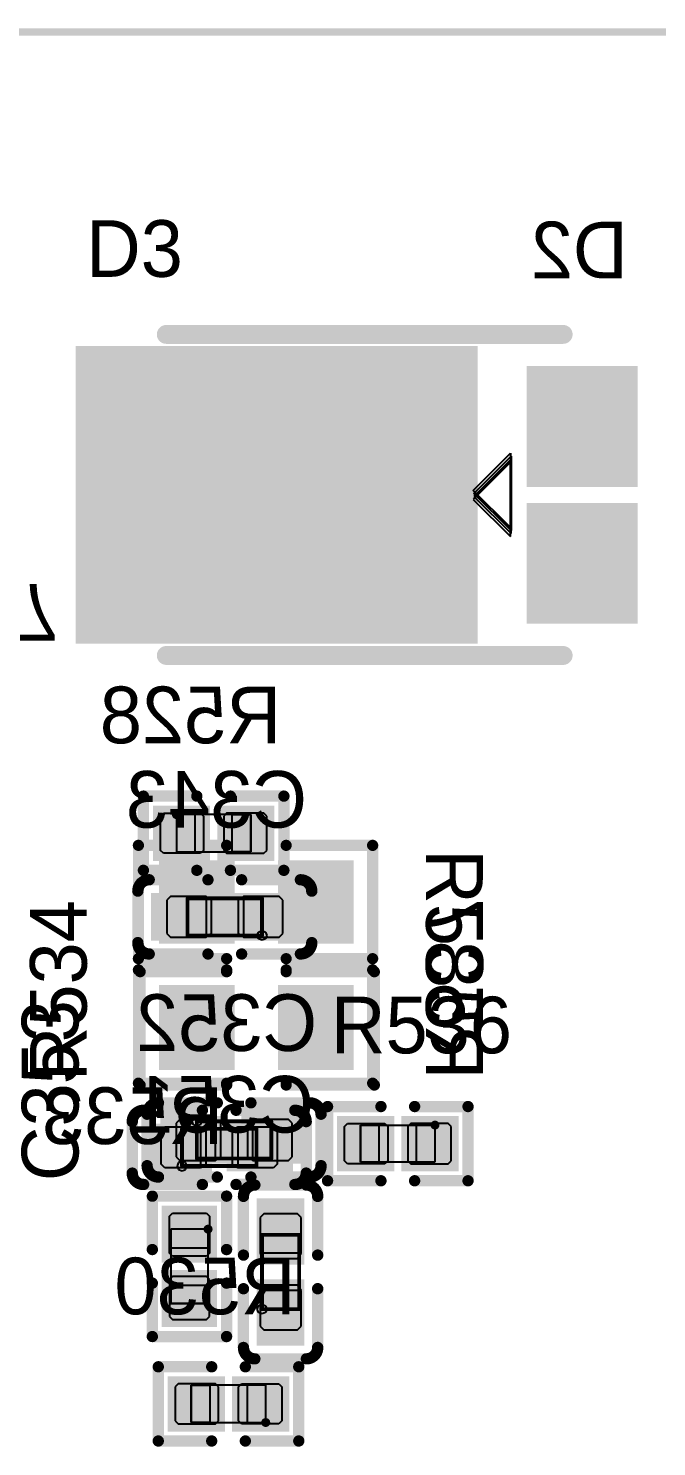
# Model space of a CAD drawing. Header units: millimetres. Extents: x 892 to 1144, y 1011 to 1123.
# Drawn here: x 1103.11 to 1111.55, y 1103.25 to 1122.32 of the extents above; entities that cross this region are included whole.
import ezdxf

# ---------------------------------------------------------------- set-up
doc = ezdxf.new("R2010")
doc.units = ezdxf.units.MM
for name, color, linetype in [('BottomLayer', 5, 'Continuous'), ('BottomOverlay', 54, 'Continuous'), ('BottomPaste', 16, 'Continuous'), ('BottomSolder', 6, 'Continuous'), ('KeepOutLayer', 6, 'Continuous'), ('Mechanical15', 56, 'Continuous'), ('Mechanical4', 56, 'Continuous'), ('Mechanical5', 56, 'Continuous'), ('Mechanical6', 56, 'Continuous'), ('TopLayer', 1, 'Continuous'), ('TopOverlay', 2, 'Continuous'), ('TopPaste', 8, 'Continuous'), ('TopSolder', 216, 'Continuous')]:
    doc.layers.add(name, color=color, linetype=linetype)

msp = doc.modelspace()

# ---------------------------------------------------------------- linework, layer by layer
at = {"layer": 'BottomLayer'}
for points in [[(1103.846, 1114.15), (1109.046, 1114.15), (1103.846, 1117.95), (1109.046, 1117.95)], [(1109.908, 1116.259), (1111.199, 1116.259), (1109.908, 1117.681), (1111.199, 1117.681)], [(1109.908, 1114.419), (1111.199, 1114.419), (1109.908, 1115.841), (1111.199, 1115.841)], [(1104.884, 1111.23), (1105.45, 1111.23), (1104.884, 1111.77), (1105.45, 1111.77)], [(1105.75, 1111.23), (1106.316, 1111.23), (1105.75, 1111.77), (1106.316, 1111.77)], [(1105.6, 1110.645), (1104.81, 1110.645), (1105.6, 1110.105), (1104.81, 1110.105)], [(1106.69, 1110.645), (1105.9, 1110.645), (1106.69, 1110.105), (1105.9, 1110.105)], [(1104.969, 1109.357), (1104.969, 1108.443), (1105.781, 1109.357), (1105.781, 1108.443)], [(1106.569, 1109.357), (1106.569, 1108.443), (1107.381, 1109.357), (1107.381, 1108.443)], [(1104.935, 1107.105), (1105.725, 1107.105), (1104.935, 1107.645), (1105.725, 1107.645)], [(1106.025, 1107.105), (1106.815, 1107.105), (1106.025, 1107.645), (1106.815, 1107.645)], [(1106.77, 1105.75), (1106.77, 1106.54), (1106.23, 1105.75), (1106.23, 1106.54)], [(1105.005, 1106.391), (1105.005, 1105.825), (1105.545, 1106.391), (1105.545, 1105.825)], [(1105.005, 1105.525), (1105.005, 1104.959), (1105.545, 1105.525), (1105.545, 1104.959)], [(1106.77, 1104.66), (1106.77, 1105.45), (1106.23, 1104.66), (1106.23, 1105.45)], [(1105.65, 1104.095), (1105.084, 1104.095), (1105.65, 1103.555), (1105.084, 1103.555)], [(1106.516, 1104.095), (1105.95, 1104.095), (1106.516, 1103.555), (1105.95, 1103.555)]]:
    msp.add_solid(points, dxfattribs=at)
at = {"layer": 'BottomOverlay'}
for p, q in [((1109.599, 1116.53), (1109.099, 1116.03)), ((1109.599, 1115.53), (1109.599, 1116.53)), ((1109.099, 1116.03), (1109.599, 1115.53))]:
    msp.add_line(p, q, dxfattribs=at)
for points, const_width in [([(1104.963, 1118.209), (1110.297, 1118.209)], 0.254), ([(1104.963, 1113.891), (1110.297, 1113.891)], 0.254), ([(1104.656, 1111.999), (1105.374, 1111.999)], 0.152), ([(1104.656, 1111.001), (1104.656, 1111.999)], 0.152), ([(1105.826, 1111.999), (1106.544, 1111.999)], 0.152), ([(1106.544, 1111.001), (1106.544, 1111.999)], 0.152), ([(1104.656, 1111.001), (1105.374, 1111.001)], 0.152), ([(1104.734, 1110.874), (1105.524, 1110.874)], 0.152), ([(1105.826, 1111.001), (1106.544, 1111.001)], 0.152), ([(1105.976, 1110.874), (1106.766, 1110.874)], 0.152), ([(1104.581, 1110.029), (1104.581, 1110.721)], 0.152), ([(1106.919, 1110.029), (1106.919, 1110.721)], 0.152), ([(1104.734, 1109.876), (1105.524, 1109.876)], 0.152), ([(1105.976, 1109.876), (1106.766, 1109.876)], 0.152), ([(1104.589, 1108.138), (1104.589, 1109.662)], 0.15), ([(1104.589, 1109.662), (1105.775, 1109.662)], 0.15), ([(1106.575, 1109.662), (1107.737, 1109.662)], 0.15), ([(1107.737, 1108.138), (1107.737, 1109.662)], 0.15), ([(1104.589, 1108.138), (1105.775, 1108.138)], 0.15), ([(1106.575, 1108.138), (1107.737, 1108.138)], 0.15), ([(1104.859, 1107.874), (1105.649, 1107.874)], 0.152), ([(1106.101, 1107.874), (1106.891, 1107.874)], 0.152), ([(1104.706, 1107.029), (1104.706, 1107.721)], 0.152), ([(1107.044, 1107.029), (1107.044, 1107.721)], 0.152), ([(1104.859, 1106.876), (1105.649, 1106.876)], 0.152), ([(1106.101, 1106.876), (1106.891, 1106.876)], 0.152), ([(1106.154, 1106.769), (1106.846, 1106.769)], 0.152), ([(1104.776, 1106.619), (1105.774, 1106.619)], 0.152), ([(1104.776, 1105.901), (1104.776, 1106.619)], 0.152), ([(1105.774, 1105.901), (1105.774, 1106.619)], 0.152), ([(1106.001, 1105.826), (1106.001, 1106.616)], 0.152), ([(1106.999, 1105.826), (1106.999, 1106.616)], 0.152), ([(1104.776, 1104.731), (1104.776, 1105.449)], 0.152), ([(1105.774, 1104.731), (1105.774, 1105.449)], 0.152), ([(1106.001, 1104.584), (1106.001, 1105.374)], 0.152), ([(1106.999, 1104.584), (1106.999, 1105.374)], 0.152), ([(1104.776, 1104.731), (1105.774, 1104.731)], 0.152), ([(1106.154, 1104.431), (1106.846, 1104.431)], 0.152), ([(1104.856, 1103.326), (1104.856, 1104.324)], 0.152), ([(1104.856, 1104.324), (1105.574, 1104.324)], 0.152), ([(1106.026, 1104.324), (1106.744, 1104.324)], 0.152), ([(1106.744, 1103.326), (1106.744, 1104.324)], 0.152), ([(1104.856, 1103.326), (1105.574, 1103.326)], 0.152), ([(1106.026, 1103.326), (1106.744, 1103.326)], 0.152)]:
    msp.add_lwpolyline(points, dxfattribs=dict(at, const_width=const_width))
for points, const_width in [([(1104.9, 1118.209, 1), (1105.027, 1118.209, 1)], 0.127), ([(1110.234, 1118.209, 1), (1110.361, 1118.209, 1)], 0.127), ([(1104.9, 1113.891, 1), (1105.027, 1113.891, 1)], 0.127), ([(1110.234, 1113.891, 1), (1110.361, 1113.891, 1)], 0.127), ([(1104.618, 1111.999, 1), (1104.694, 1111.999, 1)], 0.0762), ([(1104.618, 1111.999, 1), (1104.694, 1111.999, 1)], 0.0762), ([(1105.336, 1111.999, 1), (1105.412, 1111.999, 1)], 0.0762), ([(1105.788, 1111.999, 1), (1105.864, 1111.999, 1)], 0.0762), ([(1106.506, 1111.999, 1), (1106.582, 1111.999, 1)], 0.0762), ([(1106.506, 1111.999, 1), (1106.582, 1111.999, 1)], 0.0762), ([(1104.618, 1111.001, 1), (1104.694, 1111.001, 1)], 0.0762), ([(1104.618, 1111.001, 1), (1104.694, 1111.001, 1)], 0.0762), ([(1104.696, 1110.874, 1), (1104.772, 1110.874, 1)], 0.0762), ([(1104.696, 1110.874, 1), (1104.772, 1110.874, 1)], 0.0762), ([(1105.336, 1111.001, 1), (1105.412, 1111.001, 1)], 0.0762), ([(1105.486, 1110.874, 1), (1105.562, 1110.874, 1)], 0.0762), ([(1105.788, 1111.001, 1), (1105.864, 1111.001, 1)], 0.0762), ([(1105.938, 1110.874, 1), (1106.014, 1110.874, 1)], 0.0762), ([(1106.506, 1111.001, 1), (1106.582, 1111.001, 1)], 0.0762), ([(1106.506, 1111.001, 1), (1106.582, 1111.001, 1)], 0.0762), ([(1106.728, 1110.874, 1), (1106.804, 1110.874, 1)], 0.0762), ([(1106.728, 1110.874, 1), (1106.804, 1110.874, 1)], 0.0762), ([(1104.543, 1110.721, 1), (1104.619, 1110.721, 1)], 0.0762), ([(1104.543, 1110.721, 1), (1104.619, 1110.721, 1)], 0.0762), ([(1106.881, 1110.721, 1), (1106.957, 1110.721, 1)], 0.0762), ([(1106.881, 1110.721, 1), (1106.957, 1110.721, 1)], 0.0762), ([(1104.543, 1110.029, 1), (1104.619, 1110.029, 1)], 0.0762), ([(1104.543, 1110.029, 1), (1104.619, 1110.029, 1)], 0.0762), ([(1106.881, 1110.029, 1), (1106.957, 1110.029, 1)], 0.0762), ([(1106.881, 1110.029, 1), (1106.957, 1110.029, 1)], 0.0762), ([(1104.696, 1109.876, 1), (1104.772, 1109.876, 1)], 0.0762), ([(1104.696, 1109.876, 1), (1104.772, 1109.876, 1)], 0.0762), ([(1105.486, 1109.876, 1), (1105.562, 1109.876, 1)], 0.0762), ([(1105.938, 1109.876, 1), (1106.014, 1109.876, 1)], 0.0762), ([(1106.728, 1109.876, 1), (1106.804, 1109.876, 1)], 0.0762), ([(1106.728, 1109.876, 1), (1106.804, 1109.876, 1)], 0.0762), ([(1104.551, 1109.662, 1), (1104.627, 1109.662, 1)], 0.075), ([(1104.551, 1109.662, 1), (1104.627, 1109.662, 1)], 0.075), ([(1105.737, 1109.662, 1), (1105.813, 1109.662, 1)], 0.075), ([(1106.537, 1109.662, 1), (1106.612, 1109.662, 1)], 0.075), ([(1107.699, 1109.662, 1), (1107.775, 1109.662, 1)], 0.075), ([(1107.699, 1109.662, 1), (1107.775, 1109.662, 1)], 0.075), ([(1104.551, 1108.138, 1), (1104.627, 1108.138, 1)], 0.075), ([(1104.551, 1108.138, 1), (1104.627, 1108.138, 1)], 0.075), ([(1105.737, 1108.138, 1), (1105.813, 1108.138, 1)], 0.075), ([(1106.537, 1108.138, 1), (1106.612, 1108.138, 1)], 0.075), ([(1107.699, 1108.138, 1), (1107.775, 1108.138, 1)], 0.075), ([(1107.699, 1108.138, 1), (1107.775, 1108.138, 1)], 0.075), ([(1104.821, 1107.874, 1), (1104.897, 1107.874, 1)], 0.0762), ([(1104.821, 1107.874, 1), (1104.897, 1107.874, 1)], 0.0762), ([(1105.611, 1107.874, 1), (1105.687, 1107.874, 1)], 0.0762), ([(1106.063, 1107.874, 1), (1106.139, 1107.874, 1)], 0.0762), ([(1106.853, 1107.874, 1), (1106.929, 1107.874, 1)], 0.0762), ([(1106.853, 1107.874, 1), (1106.929, 1107.874, 1)], 0.0762), ([(1104.668, 1107.721, 1), (1104.744, 1107.721, 1)], 0.0762), ([(1104.668, 1107.721, 1), (1104.744, 1107.721, 1)], 0.0762), ([(1107.006, 1107.721, 1), (1107.082, 1107.721, 1)], 0.0762), ([(1107.006, 1107.721, 1), (1107.082, 1107.721, 1)], 0.0762), ([(1104.668, 1107.029, 1), (1104.744, 1107.029, 1)], 0.0762), ([(1104.668, 1107.029, 1), (1104.744, 1107.029, 1)], 0.0762), ([(1107.006, 1107.029, 1), (1107.082, 1107.029, 1)], 0.0762), ([(1107.006, 1107.029, 1), (1107.082, 1107.029, 1)], 0.0762), ([(1104.821, 1106.876, 1), (1104.897, 1106.876, 1)], 0.0762), ([(1104.821, 1106.876, 1), (1104.897, 1106.876, 1)], 0.0762), ([(1105.611, 1106.876, 1), (1105.687, 1106.876, 1)], 0.0762), ([(1106.063, 1106.876, 1), (1106.139, 1106.876, 1)], 0.0762), ([(1106.853, 1106.876, 1), (1106.929, 1106.876, 1)], 0.0762), ([(1106.853, 1106.876, 1), (1106.929, 1106.876, 1)], 0.0762), ([(1106.116, 1106.769, 1), (1106.192, 1106.769, 1)], 0.0762), ([(1106.116, 1106.769, 1), (1106.192, 1106.769, 1)], 0.0762), ([(1106.808, 1106.769, 1), (1106.884, 1106.769, 1)], 0.0762), ([(1106.808, 1106.769, 1), (1106.884, 1106.769, 1)], 0.0762), ([(1104.738, 1106.619, 1), (1104.814, 1106.619, 1)], 0.0762), ([(1104.738, 1106.619, 1), (1104.814, 1106.619, 1)], 0.0762), ([(1105.735, 1106.619, 1), (1105.812, 1106.619, 1)], 0.0762), ([(1105.735, 1106.619, 1), (1105.812, 1106.619, 1)], 0.0762), ([(1105.963, 1106.616, 1), (1106.039, 1106.616, 1)], 0.0762), ([(1105.963, 1106.616, 1), (1106.039, 1106.616, 1)], 0.0762), ([(1106.96, 1106.616, 1), (1107.037, 1106.616, 1)], 0.0762), ([(1106.96, 1106.616, 1), (1107.037, 1106.616, 1)], 0.0762), ([(1104.738, 1105.901, 1), (1104.814, 1105.901, 1)], 0.0762), ([(1105.735, 1105.901, 1), (1105.812, 1105.901, 1)], 0.0762), ([(1105.963, 1105.826, 1), (1106.039, 1105.826, 1)], 0.0762), ([(1106.96, 1105.826, 1), (1107.037, 1105.826, 1)], 0.0762), ([(1104.738, 1105.449, 1), (1104.814, 1105.449, 1)], 0.0762), ([(1105.735, 1105.449, 1), (1105.812, 1105.449, 1)], 0.0762), ([(1105.963, 1105.374, 1), (1106.039, 1105.374, 1)], 0.0762), ([(1106.96, 1105.374, 1), (1107.037, 1105.374, 1)], 0.0762), ([(1104.738, 1104.731, 1), (1104.814, 1104.731, 1)], 0.0762), ([(1104.738, 1104.731, 1), (1104.814, 1104.731, 1)], 0.0762), ([(1105.735, 1104.731, 1), (1105.812, 1104.731, 1)], 0.0762), ([(1105.735, 1104.731, 1), (1105.812, 1104.731, 1)], 0.0762), ([(1105.963, 1104.584, 1), (1106.039, 1104.584, 1)], 0.0762), ([(1105.963, 1104.584, 1), (1106.039, 1104.584, 1)], 0.0762), ([(1106.96, 1104.584, 1), (1107.037, 1104.584, 1)], 0.0762), ([(1106.96, 1104.584, 1), (1107.037, 1104.584, 1)], 0.0762), ([(1106.116, 1104.431, 1), (1106.192, 1104.431, 1)], 0.0762), ([(1106.116, 1104.431, 1), (1106.192, 1104.431, 1)], 0.0762), ([(1106.808, 1104.431, 1), (1106.884, 1104.431, 1)], 0.0762), ([(1106.808, 1104.431, 1), (1106.884, 1104.431, 1)], 0.0762), ([(1104.818, 1104.324, 1), (1104.894, 1104.324, 1)], 0.0762), ([(1104.818, 1104.324, 1), (1104.894, 1104.324, 1)], 0.0762), ([(1105.536, 1104.324, 1), (1105.612, 1104.324, 1)], 0.0762), ([(1105.988, 1104.324, 1), (1106.064, 1104.324, 1)], 0.0762), ([(1106.706, 1104.324, 1), (1106.782, 1104.324, 1)], 0.0762), ([(1106.706, 1104.324, 1), (1106.782, 1104.324, 1)], 0.0762), ([(1104.818, 1103.326, 1), (1104.894, 1103.326, 1)], 0.0762), ([(1104.818, 1103.326, 1), (1104.894, 1103.326, 1)], 0.0762), ([(1105.536, 1103.326, 1), (1105.612, 1103.326, 1)], 0.0762), ([(1105.988, 1103.326, 1), (1106.064, 1103.326, 1)], 0.0762), ([(1106.706, 1103.326, 1), (1106.782, 1103.326, 1)], 0.0762), ([(1106.706, 1103.326, 1), (1106.782, 1103.326, 1)], 0.0762)]:
    msp.add_lwpolyline(points, format="xyb", close=True, dxfattribs=dict(at, const_width=const_width))
at = {"layer": 'BottomOverlay', "const_width": 0.152}
for points in [[(1104.581, 1110.721, -0.414214), (1104.734, 1110.874)], [(1106.766, 1110.874, -0.414214), (1106.919, 1110.721)], [(1104.734, 1109.876, -0.414214), (1104.581, 1110.029)], [(1106.919, 1110.029, -0.414214), (1106.766, 1109.876)], [(1104.706, 1107.721, -0.414214), (1104.859, 1107.874)], [(1106.891, 1107.874, -0.414214), (1107.044, 1107.721)], [(1104.859, 1106.876, -0.414214), (1104.706, 1107.029)], [(1107.044, 1107.029, -0.414214), (1106.891, 1106.876)], [(1106.001, 1106.616, -0.414214), (1106.154, 1106.769)], [(1106.846, 1106.769, -0.414214), (1106.999, 1106.616)], [(1106.154, 1104.431, -0.414214), (1106.001, 1104.584)], [(1106.999, 1104.584, -0.414214), (1106.846, 1104.431)]]:
    msp.add_lwpolyline(points, format="xyb", dxfattribs=at)
at = {"layer": 'BottomPaste'}
for p, q in [((1104.884, 1111.73), (1104.924, 1111.77)), ((1104.884, 1111.27), (1104.884, 1111.73)), ((1104.924, 1111.77), (1105.425, 1111.77)), ((1105.425, 1111.77), (1105.465, 1111.73)), ((1105.465, 1111.73), (1105.465, 1111.27)), ((1105.775, 1111.77), (1105.735, 1111.73)), ((1105.735, 1111.73), (1105.735, 1111.27)), ((1106.276, 1111.77), (1105.775, 1111.77)), ((1106.316, 1111.73), (1106.276, 1111.77)), ((1106.316, 1111.27), (1106.316, 1111.73)), ((1104.924, 1111.23), (1104.884, 1111.27)), ((1105.425, 1111.23), (1104.924, 1111.23)), ((1105.465, 1111.27), (1105.425, 1111.23)), ((1105.735, 1111.27), (1105.775, 1111.23)), ((1105.775, 1111.23), (1106.276, 1111.23)), ((1106.276, 1111.23), (1106.316, 1111.27)), ((1105.02, 1110.65), (1104.97, 1110.6)), ((1104.97, 1110.6), (1104.97, 1110.15)), ((1105.5, 1110.65), (1105.02, 1110.65)), ((1105.57, 1110.6), (1105.5, 1110.65)), ((1105.57, 1110.15), (1105.57, 1110.6)), ((1106, 1110.65), (1105.93, 1110.6)), ((1105.93, 1110.6), (1105.93, 1110.15)), ((1106.48, 1110.65), (1106, 1110.65)), ((1106.53, 1110.6), (1106.48, 1110.65)), ((1106.53, 1110.15), (1106.53, 1110.6)), ((1104.97, 1110.15), (1105.02, 1110.1)), ((1105.02, 1110.1), (1105.5, 1110.1)), ((1105.5, 1110.1), (1105.57, 1110.15)), ((1105.93, 1110.15), (1106, 1110.1)), ((1106, 1110.1), (1106.48, 1110.1)), ((1106.48, 1110.1), (1106.53, 1110.15)), ((1105.145, 1107.65), (1105.095, 1107.6)), ((1105.095, 1107.6), (1105.095, 1107.15)), ((1105.625, 1107.65), (1105.145, 1107.65)), ((1105.695, 1107.6), (1105.625, 1107.65)), ((1105.695, 1107.15), (1105.695, 1107.6)), ((1106.125, 1107.65), (1106.055, 1107.6)), ((1106.055, 1107.6), (1106.055, 1107.15)), ((1106.605, 1107.65), (1106.125, 1107.65)), ((1106.655, 1107.6), (1106.605, 1107.65)), ((1106.655, 1107.15), (1106.655, 1107.6)), ((1105.095, 1107.15), (1105.145, 1107.1)), ((1105.625, 1107.1), (1105.695, 1107.15)), ((1106.055, 1107.15), (1106.125, 1107.1)), ((1106.605, 1107.1), (1106.655, 1107.15)), ((1105.145, 1107.1), (1105.625, 1107.1)), ((1106.125, 1107.1), (1106.605, 1107.1)), ((1105.005, 1106.351), (1105.045, 1106.391)), ((1105.005, 1105.85), (1105.005, 1106.351)), ((1105.045, 1106.391), (1105.505, 1106.391)), ((1105.505, 1106.391), (1105.545, 1106.351)), ((1105.545, 1106.351), (1105.545, 1105.85)), ((1106.275, 1106.38), (1106.225, 1106.33)), ((1106.725, 1106.38), (1106.275, 1106.38)), ((1106.775, 1106.33), (1106.725, 1106.38)), ((1106.225, 1106.33), (1106.225, 1105.85)), ((1106.775, 1105.85), (1106.775, 1106.33)), ((1105.045, 1105.81), (1105.005, 1105.85)), ((1105.505, 1105.81), (1105.045, 1105.81)), ((1105.545, 1105.85), (1105.505, 1105.81)), ((1106.225, 1105.85), (1106.275, 1105.78)), ((1106.275, 1105.78), (1106.725, 1105.78)), ((1106.725, 1105.78), (1106.775, 1105.85)), ((1105.045, 1105.54), (1105.005, 1105.5)), ((1105.005, 1105.5), (1105.005, 1104.999)), ((1105.505, 1105.54), (1105.045, 1105.54)), ((1105.545, 1105.5), (1105.505, 1105.54)), ((1105.545, 1104.999), (1105.545, 1105.5)), ((1106.275, 1105.42), (1106.225, 1105.35)), ((1106.725, 1105.42), (1106.275, 1105.42)), ((1106.775, 1105.35), (1106.725, 1105.42)), ((1106.225, 1105.35), (1106.225, 1104.87)), ((1106.775, 1104.87), (1106.775, 1105.35)), ((1105.005, 1104.999), (1105.045, 1104.959)), ((1105.045, 1104.959), (1105.505, 1104.959)), ((1105.505, 1104.959), (1105.545, 1104.999)), ((1106.225, 1104.87), (1106.275, 1104.82)), ((1106.275, 1104.82), (1106.725, 1104.82)), ((1106.725, 1104.82), (1106.775, 1104.87)), ((1105.124, 1104.095), (1105.084, 1104.055)), ((1105.084, 1104.055), (1105.084, 1103.595)), ((1105.625, 1104.095), (1105.124, 1104.095)), ((1105.665, 1104.055), (1105.625, 1104.095)), ((1105.665, 1103.595), (1105.665, 1104.055)), ((1105.935, 1104.055), (1105.975, 1104.095)), ((1105.935, 1103.595), (1105.935, 1104.055)), ((1105.975, 1104.095), (1106.476, 1104.095)), ((1106.476, 1104.095), (1106.516, 1104.055)), ((1106.516, 1104.055), (1106.516, 1103.595)), ((1105.084, 1103.595), (1105.124, 1103.555)), ((1105.124, 1103.555), (1105.625, 1103.555)), ((1105.625, 1103.555), (1105.665, 1103.595)), ((1105.975, 1103.555), (1105.935, 1103.595)), ((1106.476, 1103.555), (1105.975, 1103.555)), ((1106.516, 1103.595), (1106.476, 1103.555))]:
    msp.add_line(p, q, dxfattribs=at)
for points in [[(1103.846, 1114.15), (1109.046, 1114.15), (1103.846, 1117.95), (1109.046, 1117.95)], [(1109.908, 1116.259), (1111.199, 1116.259), (1109.908, 1117.681), (1111.199, 1117.681)], [(1109.908, 1114.419), (1111.199, 1114.419), (1109.908, 1115.841), (1111.199, 1115.841)], [(1104.884, 1111.23), (1105.45, 1111.23), (1104.884, 1111.77), (1105.45, 1111.77)], [(1105.75, 1111.23), (1106.316, 1111.23), (1105.75, 1111.77), (1106.316, 1111.77)], [(1105.6, 1110.645), (1104.81, 1110.645), (1105.6, 1110.105), (1104.81, 1110.105)], [(1106.69, 1110.645), (1105.9, 1110.645), (1106.69, 1110.105), (1105.9, 1110.105)], [(1104.969, 1109.357), (1104.969, 1108.443), (1105.781, 1109.357), (1105.781, 1108.443)], [(1106.569, 1109.357), (1106.569, 1108.443), (1107.381, 1109.357), (1107.381, 1108.443)], [(1104.935, 1107.105), (1105.725, 1107.105), (1104.935, 1107.645), (1105.725, 1107.645)], [(1106.025, 1107.105), (1106.815, 1107.105), (1106.025, 1107.645), (1106.815, 1107.645)], [(1106.77, 1105.75), (1106.77, 1106.54), (1106.23, 1105.75), (1106.23, 1106.54)], [(1105.005, 1106.391), (1105.005, 1105.825), (1105.545, 1106.391), (1105.545, 1105.825)], [(1105.005, 1105.525), (1105.005, 1104.959), (1105.545, 1105.525), (1105.545, 1104.959)], [(1106.77, 1104.66), (1106.77, 1105.45), (1106.23, 1104.66), (1106.23, 1105.45)], [(1105.65, 1104.095), (1105.084, 1104.095), (1105.65, 1103.555), (1105.084, 1103.555)], [(1106.516, 1104.095), (1105.95, 1104.095), (1106.516, 1103.555), (1105.95, 1103.555)]]:
    msp.add_solid(points, dxfattribs=at)
at = {"layer": 'BottomSolder'}
for points in [[(1103.745, 1114.048), (1109.148, 1114.048), (1103.745, 1118.052), (1109.148, 1118.052)], [(1109.807, 1116.157), (1111.3, 1116.157), (1109.807, 1117.783), (1111.3, 1117.783)], [(1109.807, 1114.317), (1111.3, 1114.317), (1109.807, 1115.943), (1111.3, 1115.943)], [(1104.783, 1111.128), (1105.552, 1111.128), (1104.783, 1111.872), (1105.552, 1111.872)], [(1105.648, 1111.128), (1106.417, 1111.128), (1105.648, 1111.872), (1106.417, 1111.872)], [(1105.651, 1110.696), (1104.759, 1110.696), (1105.651, 1110.054), (1104.759, 1110.054)], [(1106.741, 1110.696), (1105.849, 1110.696), (1106.741, 1110.054), (1105.849, 1110.054)], [(1104.867, 1109.459), (1104.867, 1108.341), (1105.883, 1109.459), (1105.883, 1108.341)], [(1106.467, 1109.459), (1106.467, 1108.341), (1107.483, 1109.459), (1107.483, 1108.341)], [(1104.884, 1107.054), (1105.776, 1107.054), (1104.884, 1107.696), (1105.776, 1107.696)], [(1105.974, 1107.054), (1106.866, 1107.054), (1105.974, 1107.696), (1106.866, 1107.696)], [(1106.821, 1105.699), (1106.821, 1106.591), (1106.179, 1105.699), (1106.179, 1106.591)], [(1104.903, 1106.492), (1104.903, 1105.723), (1105.647, 1106.492), (1105.647, 1105.723)], [(1104.903, 1105.627), (1104.903, 1104.858), (1105.647, 1105.627), (1105.647, 1104.858)], [(1106.821, 1104.609), (1106.821, 1105.501), (1106.179, 1104.609), (1106.179, 1105.501)], [(1105.752, 1104.197), (1104.983, 1104.197), (1105.752, 1103.453), (1104.983, 1103.453)], [(1106.617, 1104.197), (1105.848, 1104.197), (1106.617, 1103.453), (1105.848, 1103.453)]]:
    msp.add_solid(points, dxfattribs=at)
at = {"layer": 'KeepOutLayer', "const_width": 0.1}
msp.add_lwpolyline([(891.925, 1122.275), (1123.925, 1122.275)], dxfattribs=at)
at = {"layer": 'Mechanical15'}
for p, q in [((1105.25, 1110.125), (1105.25, 1110.625)), ((1105.25, 1110.625), (1105.5, 1110.625)), ((1105.5, 1110.625), (1105.5, 1110.125)), ((1106.25, 1110.625), (1106, 1110.625)), ((1106, 1110.625), (1106, 1110.125)), ((1106.25, 1110.125), (1106.25, 1110.625)), ((1106.185, 1110.125), (1106.204, 1110.171)), ((1106.204, 1110.171), (1106.25, 1110.19)), ((1106.25, 1110.19), (1106.296, 1110.171)), ((1106.296, 1110.171), (1106.315, 1110.125)), ((1105.5, 1110.125), (1105.25, 1110.125)), ((1106, 1110.125), (1106.25, 1110.125)), ((1106.185, 1110.125), (1106.185, 1110.125)), ((1106.204, 1110.079), (1106.185, 1110.125)), ((1106.25, 1110.06), (1106.204, 1110.079)), ((1106.296, 1110.079), (1106.25, 1110.06)), ((1106.315, 1110.125), (1106.296, 1110.079)), ((1106.315, 1110.125), (1106.315, 1110.125)), ((1105.329, 1107.671), (1105.375, 1107.69)), ((1105.375, 1107.69), (1105.421, 1107.671)), ((1105.175, 1107.025), (1105.175, 1107.525)), ((1105.175, 1107.525), (1105.425, 1107.525)), ((1105.31, 1107.625), (1105.329, 1107.671)), ((1105.329, 1107.579), (1105.31, 1107.625)), ((1105.31, 1107.625), (1105.31, 1107.625)), ((1105.375, 1107.56), (1105.329, 1107.579)), ((1105.625, 1107.625), (1105.375, 1107.625)), ((1105.375, 1107.625), (1105.375, 1107.125)), ((1105.421, 1107.579), (1105.375, 1107.56)), ((1105.421, 1107.671), (1105.44, 1107.625)), ((1105.44, 1107.625), (1105.421, 1107.579)), ((1105.425, 1107.525), (1105.425, 1107.025)), ((1105.44, 1107.625), (1105.44, 1107.625)), ((1105.625, 1107.125), (1105.625, 1107.625)), ((1106.175, 1107.525), (1105.925, 1107.525)), ((1105.925, 1107.525), (1105.925, 1107.025)), ((1106.125, 1107.625), (1106.375, 1107.625)), ((1106.125, 1107.125), (1106.125, 1107.625)), ((1106.175, 1107.025), (1106.175, 1107.525)), ((1106.375, 1107.625), (1106.375, 1107.125)), ((1105.375, 1107.125), (1105.625, 1107.125)), ((1106.375, 1107.125), (1106.125, 1107.125)), ((1105.129, 1107.071), (1105.11, 1107.025)), ((1105.11, 1107.025), (1105.11, 1107.025)), ((1105.11, 1107.025), (1105.129, 1106.979)), ((1105.175, 1107.09), (1105.129, 1107.071)), ((1105.129, 1106.979), (1105.175, 1106.96)), ((1105.221, 1107.071), (1105.175, 1107.09)), ((1105.425, 1107.025), (1105.175, 1107.025)), ((1105.175, 1106.96), (1105.221, 1106.979)), ((1105.24, 1107.025), (1105.221, 1107.071)), ((1105.221, 1106.979), (1105.24, 1107.025)), ((1105.24, 1107.025), (1105.24, 1107.025)), ((1105.925, 1107.025), (1106.175, 1107.025)), ((1106.25, 1105.85), (1106.25, 1106.1)), ((1106.25, 1106.1), (1106.75, 1106.1)), ((1106.75, 1106.1), (1106.75, 1105.85)), ((1106.75, 1105.85), (1106.25, 1105.85)), ((1106.25, 1105.35), (1106.25, 1105.1)), ((1106.75, 1105.35), (1106.25, 1105.35)), ((1106.75, 1105.1), (1106.75, 1105.35)), ((1106.185, 1105.1), (1106.204, 1105.146)), ((1106.204, 1105.054), (1106.185, 1105.1)), ((1106.204, 1105.146), (1106.25, 1105.165)), ((1106.25, 1105.035), (1106.204, 1105.054)), ((1106.25, 1105.165), (1106.296, 1105.146)), ((1106.25, 1105.1), (1106.75, 1105.1)), ((1106.296, 1105.054), (1106.25, 1105.035)), ((1106.296, 1105.146), (1106.315, 1105.1)), ((1106.315, 1105.1), (1106.296, 1105.054))]:
    msp.add_line(p, q, dxfattribs=at)
at = {"layer": 'Mechanical15', "const_width": 0.0508}
for points in [[(1105.25, 1110.125), (1105.25, 1110.625)], [(1105.25, 1110.625), (1106.25, 1110.625)], [(1106.25, 1110.125), (1106.25, 1110.625)], [(1105.25, 1110.125), (1106.25, 1110.125)], [(1105.175, 1107.525), (1106.175, 1107.525)], [(1105.175, 1107.025), (1105.175, 1107.525)], [(1105.375, 1107.625), (1106.375, 1107.625)], [(1105.375, 1107.125), (1105.375, 1107.625)], [(1106.175, 1107.025), (1106.175, 1107.525)], [(1106.375, 1107.125), (1106.375, 1107.625)], [(1105.375, 1107.125), (1106.375, 1107.125)], [(1105.175, 1107.025), (1106.175, 1107.025)], [(1106.25, 1105.1), (1106.25, 1106.1)], [(1106.25, 1106.1), (1106.75, 1106.1)], [(1106.75, 1105.1), (1106.75, 1106.1)], [(1106.25, 1105.1), (1106.75, 1105.1)]]:
    msp.add_lwpolyline(points, dxfattribs=at)
at = {"layer": 'Mechanical15', "const_width": 0.0254}
for points in [[(1105.237, 1110.625, 1), (1105.263, 1110.625, 1)], [(1105.237, 1110.625, 1), (1105.263, 1110.625, 1)], [(1106.237, 1110.625, 1), (1106.263, 1110.625, 1)], [(1106.237, 1110.625, 1), (1106.263, 1110.625, 1)], [(1105.237, 1110.125, 1), (1105.263, 1110.125, 1)], [(1105.237, 1110.125, 1), (1105.263, 1110.125, 1)], [(1106.237, 1110.125, 1), (1106.263, 1110.125, 1)], [(1106.237, 1110.125, 1), (1106.263, 1110.125, 1)], [(1105.162, 1107.525, 1), (1105.188, 1107.525, 1)], [(1105.162, 1107.525, 1), (1105.188, 1107.525, 1)], [(1105.362, 1107.625, 1), (1105.388, 1107.625, 1)], [(1105.362, 1107.625, 1), (1105.388, 1107.625, 1)], [(1106.162, 1107.525, 1), (1106.188, 1107.525, 1)], [(1106.162, 1107.525, 1), (1106.188, 1107.525, 1)], [(1106.362, 1107.625, 1), (1106.388, 1107.625, 1)], [(1106.362, 1107.625, 1), (1106.388, 1107.625, 1)], [(1105.362, 1107.125, 1), (1105.388, 1107.125, 1)], [(1105.362, 1107.125, 1), (1105.388, 1107.125, 1)], [(1106.362, 1107.125, 1), (1106.388, 1107.125, 1)], [(1106.362, 1107.125, 1), (1106.388, 1107.125, 1)], [(1105.162, 1107.025, 1), (1105.188, 1107.025, 1)], [(1105.162, 1107.025, 1), (1105.188, 1107.025, 1)], [(1106.162, 1107.025, 1), (1106.188, 1107.025, 1)], [(1106.162, 1107.025, 1), (1106.188, 1107.025, 1)], [(1106.237, 1106.1, 1), (1106.263, 1106.1, 1)], [(1106.237, 1106.1, 1), (1106.263, 1106.1, 1)], [(1106.737, 1106.1, 1), (1106.763, 1106.1, 1)], [(1106.737, 1106.1, 1), (1106.763, 1106.1, 1)], [(1106.237, 1105.1, 1), (1106.263, 1105.1, 1)], [(1106.237, 1105.1, 1), (1106.263, 1105.1, 1)], [(1106.737, 1105.1, 1), (1106.763, 1105.1, 1)], [(1106.737, 1105.1, 1), (1106.763, 1105.1, 1)]]:
    msp.add_lwpolyline(points, format="xyb", close=True, dxfattribs=at)
at = {"layer": 'Mechanical4'}
for p, q in [((1106.1, 1111.75), (1105.1, 1111.75)), ((1105.1, 1111.75), (1105.1, 1111.25)), ((1106.1, 1111.25), (1106.1, 1111.75)), ((1105.1, 1111.25), (1106.1, 1111.25)), ((1107.575, 1107.575), (1108.575, 1107.575)), ((1107.575, 1107.075), (1107.575, 1107.575)), ((1108.575, 1107.575), (1108.575, 1107.075)), ((1108.575, 1107.075), (1107.575, 1107.075)), ((1105.525, 1106.175), (1105.025, 1106.175)), ((1105.025, 1106.175), (1105.025, 1105.175)), ((1105.525, 1105.175), (1105.525, 1106.175)), ((1105.025, 1105.175), (1105.525, 1105.175)), ((1106.3, 1104.075), (1105.3, 1104.075)), ((1105.3, 1104.075), (1105.3, 1103.575)), ((1106.3, 1103.575), (1106.3, 1104.075)), ((1105.3, 1103.575), (1106.3, 1103.575))]:
    msp.add_line(p, q, dxfattribs=at)
at = {"layer": 'Mechanical5'}
for p, q in [((1105.35, 1111.75), (1105.1, 1111.75)), ((1105.1, 1111.75), (1105.1, 1111.25)), ((1105.35, 1111.25), (1105.35, 1111.75)), ((1105.851, 1111.75), (1106.101, 1111.75)), ((1105.851, 1111.25), (1105.851, 1111.75)), ((1106.101, 1111.75), (1106.101, 1111.25)), ((1105.1, 1111.25), (1105.35, 1111.25)), ((1106.101, 1111.25), (1105.851, 1111.25)), ((1107.824, 1107.575), (1107.574, 1107.575)), ((1107.574, 1107.575), (1107.574, 1107.075)), ((1107.824, 1107.075), (1107.824, 1107.575)), ((1108.325, 1107.575), (1108.575, 1107.575)), ((1108.325, 1107.075), (1108.325, 1107.575)), ((1108.575, 1107.575), (1108.575, 1107.075)), ((1107.574, 1107.075), (1107.824, 1107.075)), ((1108.575, 1107.075), (1108.325, 1107.075)), ((1105.525, 1106.175), (1105.025, 1106.175)), ((1105.025, 1106.175), (1105.025, 1105.925)), ((1105.525, 1105.925), (1105.525, 1106.175)), ((1105.025, 1105.925), (1105.525, 1105.925)), ((1105.025, 1105.174), (1105.025, 1105.424)), ((1105.025, 1105.424), (1105.525, 1105.424)), ((1105.525, 1105.424), (1105.525, 1105.174)), ((1105.525, 1105.174), (1105.025, 1105.174)), ((1105.299, 1103.575), (1105.299, 1104.075)), ((1105.299, 1104.075), (1105.549, 1104.075)), ((1105.549, 1104.075), (1105.549, 1103.575)), ((1106.3, 1104.075), (1106.05, 1104.075)), ((1106.05, 1104.075), (1106.05, 1103.575)), ((1106.3, 1103.575), (1106.3, 1104.075)), ((1105.549, 1103.575), (1105.299, 1103.575)), ((1106.05, 1103.575), (1106.3, 1103.575))]:
    msp.add_line(p, q, dxfattribs=at)
at = {"layer": 'Mechanical6'}
for p, q in [((1109.089, 1116.11), (1109.589, 1116.61)), ((1109.589, 1116.49), (1109.089, 1115.99)), ((1109.589, 1116.61), (1109.589, 1115.61)), ((1109.589, 1115.49), (1109.589, 1116.49)), ((1109.589, 1115.61), (1109.089, 1116.11)), ((1109.089, 1115.99), (1109.589, 1115.49))]:
    msp.add_line(p, q, dxfattribs=at)
for points, const_width in [([(1105.13, 1111.75, 1), (1105.07, 1111.75, 1)], 0.06), ([(1105.055, 1111.75, 1), (1105.085, 1111.75, 1)], 0.03), ([(1105.115, 1111.75, 1), (1105.145, 1111.75, 1)], 0.03), ([(1108.605, 1107.575, 1), (1108.545, 1107.575, 1)], 0.06), ([(1108.53, 1107.575, 1), (1108.56, 1107.575, 1)], 0.03), ([(1108.59, 1107.575, 1), (1108.62, 1107.575, 1)], 0.03), ([(1105.555, 1106.175, 1), (1105.495, 1106.175, 1)], 0.06), ([(1105.48, 1106.175, 1), (1105.51, 1106.175, 1)], 0.03), ([(1105.54, 1106.175, 1), (1105.57, 1106.175, 1)], 0.03), ([(1106.33, 1103.575, 1), (1106.27, 1103.575, 1)], 0.06), ([(1106.255, 1103.575, 1), (1106.285, 1103.575, 1)], 0.03), ([(1106.315, 1103.575, 1), (1106.345, 1103.575, 1)], 0.03)]:
    msp.add_lwpolyline(points, format="xyb", close=True, dxfattribs=dict(at, const_width=const_width))
at = {"layer": 'TopLayer'}
for points in [[(1103.846, 1114.15), (1109.046, 1114.15), (1103.846, 1117.95), (1109.046, 1117.95)], [(1109.908, 1116.259), (1111.199, 1116.259), (1109.908, 1117.681), (1111.199, 1117.681)], [(1109.908, 1114.419), (1111.199, 1114.419), (1109.908, 1115.841), (1111.199, 1115.841)], [(1105.781, 1110.118), (1105.781, 1111.032), (1104.969, 1110.118), (1104.969, 1111.032)], [(1107.381, 1110.118), (1107.381, 1111.032), (1106.569, 1110.118), (1106.569, 1111.032)], [(1104.969, 1109.332), (1104.969, 1108.418), (1105.781, 1109.332), (1105.781, 1108.418)], [(1106.569, 1109.332), (1106.569, 1108.418), (1107.381, 1109.332), (1107.381, 1108.418)], [(1104.735, 1107.005), (1105.525, 1107.005), (1104.735, 1107.545), (1105.525, 1107.545)], [(1105.825, 1107.005), (1106.615, 1107.005), (1105.825, 1107.545), (1106.615, 1107.545)], [(1107.925, 1107.595), (1107.359, 1107.595), (1107.925, 1107.055), (1107.359, 1107.055)], [(1108.791, 1107.595), (1108.225, 1107.595), (1108.791, 1107.055), (1108.225, 1107.055)]]:
    msp.add_solid(points, dxfattribs=at)
at = {"layer": 'TopOverlay'}
for p, q in [((1109.099, 1116.07), (1109.599, 1116.57)), ((1109.599, 1116.57), (1109.599, 1115.57)), ((1109.599, 1115.57), (1109.099, 1116.07))]:
    msp.add_line(p, q, dxfattribs=at)
for points, const_width in [([(1104.963, 1118.209), (1110.297, 1118.209)], 0.254), ([(1104.963, 1113.891), (1110.297, 1113.891)], 0.254), ([(1104.589, 1109.813), (1104.589, 1111.337)], 0.15), ([(1104.589, 1111.337), (1105.775, 1111.337)], 0.15), ([(1106.575, 1111.337), (1107.737, 1111.337)], 0.15), ([(1107.737, 1109.813), (1107.737, 1111.337)], 0.15), ([(1104.589, 1109.813), (1105.775, 1109.813)], 0.15), ([(1106.575, 1109.813), (1107.737, 1109.813)], 0.15), ([(1104.613, 1109.637), (1105.775, 1109.637)], 0.15), ([(1104.613, 1108.113), (1104.613, 1109.637)], 0.15), ([(1106.575, 1109.637), (1107.761, 1109.637)], 0.15), ([(1107.761, 1108.113), (1107.761, 1109.637)], 0.15), ([(1104.613, 1108.113), (1105.775, 1108.113)], 0.15), ([(1106.575, 1108.113), (1107.761, 1108.113)], 0.15), ([(1107.131, 1107.824), (1107.849, 1107.824)], 0.152), ([(1107.131, 1106.826), (1107.131, 1107.824)], 0.152), ([(1108.301, 1107.824), (1109.019, 1107.824)], 0.152), ([(1109.019, 1106.826), (1109.019, 1107.824)], 0.152), ([(1104.506, 1106.929), (1104.506, 1107.621)], 0.152), ([(1104.659, 1107.774), (1105.449, 1107.774)], 0.152), ([(1105.901, 1107.774), (1106.691, 1107.774)], 0.152), ([(1106.844, 1106.929), (1106.844, 1107.621)], 0.152), ([(1104.659, 1106.776), (1105.449, 1106.776)], 0.152), ([(1105.901, 1106.776), (1106.691, 1106.776)], 0.152), ([(1107.131, 1106.826), (1107.849, 1106.826)], 0.152), ([(1108.301, 1106.826), (1109.019, 1106.826)], 0.152)]:
    msp.add_lwpolyline(points, dxfattribs=dict(at, const_width=const_width))
for points, const_width in [([(1104.9, 1118.209, 1), (1105.027, 1118.209, 1)], 0.127), ([(1110.234, 1118.209, 1), (1110.361, 1118.209, 1)], 0.127), ([(1104.9, 1113.891, 1), (1105.027, 1113.891, 1)], 0.127), ([(1110.234, 1113.891, 1), (1110.361, 1113.891, 1)], 0.127), ([(1104.551, 1111.337, 1), (1104.627, 1111.337, 1)], 0.075), ([(1104.551, 1111.337, 1), (1104.627, 1111.337, 1)], 0.075), ([(1105.737, 1111.337, 1), (1105.813, 1111.337, 1)], 0.075), ([(1106.537, 1111.337, 1), (1106.612, 1111.337, 1)], 0.075), ([(1107.699, 1111.337, 1), (1107.775, 1111.337, 1)], 0.075), ([(1107.699, 1111.337, 1), (1107.775, 1111.337, 1)], 0.075), ([(1104.551, 1109.813, 1), (1104.627, 1109.813, 1)], 0.075), ([(1104.551, 1109.813, 1), (1104.627, 1109.813, 1)], 0.075), ([(1105.737, 1109.813, 1), (1105.813, 1109.813, 1)], 0.075), ([(1106.537, 1109.813, 1), (1106.612, 1109.813, 1)], 0.075), ([(1107.699, 1109.813, 1), (1107.775, 1109.813, 1)], 0.075), ([(1107.699, 1109.813, 1), (1107.775, 1109.813, 1)], 0.075), ([(1104.575, 1109.637, 1), (1104.65, 1109.637, 1)], 0.075), ([(1104.575, 1109.637, 1), (1104.65, 1109.637, 1)], 0.075), ([(1105.737, 1109.637, 1), (1105.813, 1109.637, 1)], 0.075), ([(1106.537, 1109.637, 1), (1106.612, 1109.637, 1)], 0.075), ([(1107.723, 1109.637, 1), (1107.798, 1109.637, 1)], 0.075), ([(1107.723, 1109.637, 1), (1107.798, 1109.637, 1)], 0.075), ([(1104.575, 1108.113, 1), (1104.65, 1108.113, 1)], 0.075), ([(1104.575, 1108.113, 1), (1104.65, 1108.113, 1)], 0.075), ([(1105.737, 1108.113, 1), (1105.813, 1108.113, 1)], 0.075), ([(1106.537, 1108.113, 1), (1106.612, 1108.113, 1)], 0.075), ([(1107.723, 1108.113, 1), (1107.798, 1108.113, 1)], 0.075), ([(1107.723, 1108.113, 1), (1107.798, 1108.113, 1)], 0.075), ([(1107.093, 1107.824, 1), (1107.169, 1107.824, 1)], 0.0762), ([(1107.093, 1107.824, 1), (1107.169, 1107.824, 1)], 0.0762), ([(1107.811, 1107.824, 1), (1107.887, 1107.824, 1)], 0.0762), ([(1108.263, 1107.824, 1), (1108.339, 1107.824, 1)], 0.0762), ([(1108.981, 1107.824, 1), (1109.057, 1107.824, 1)], 0.0762), ([(1108.981, 1107.824, 1), (1109.057, 1107.824, 1)], 0.0762), ([(1104.468, 1107.621, 1), (1104.544, 1107.621, 1)], 0.0762), ([(1104.468, 1107.621, 1), (1104.544, 1107.621, 1)], 0.0762), ([(1104.621, 1107.774, 1), (1104.697, 1107.774, 1)], 0.0762), ([(1104.621, 1107.774, 1), (1104.697, 1107.774, 1)], 0.0762), ([(1105.411, 1107.774, 1), (1105.487, 1107.774, 1)], 0.0762), ([(1105.863, 1107.774, 1), (1105.939, 1107.774, 1)], 0.0762), ([(1106.653, 1107.774, 1), (1106.729, 1107.774, 1)], 0.0762), ([(1106.653, 1107.774, 1), (1106.729, 1107.774, 1)], 0.0762), ([(1106.806, 1107.621, 1), (1106.882, 1107.621, 1)], 0.0762), ([(1106.806, 1107.621, 1), (1106.882, 1107.621, 1)], 0.0762), ([(1104.468, 1106.929, 1), (1104.544, 1106.929, 1)], 0.0762), ([(1104.468, 1106.929, 1), (1104.544, 1106.929, 1)], 0.0762), ([(1106.806, 1106.929, 1), (1106.882, 1106.929, 1)], 0.0762), ([(1106.806, 1106.929, 1), (1106.882, 1106.929, 1)], 0.0762), ([(1104.621, 1106.776, 1), (1104.697, 1106.776, 1)], 0.0762), ([(1104.621, 1106.776, 1), (1104.697, 1106.776, 1)], 0.0762), ([(1105.411, 1106.776, 1), (1105.487, 1106.776, 1)], 0.0762), ([(1105.863, 1106.776, 1), (1105.939, 1106.776, 1)], 0.0762), ([(1106.653, 1106.776, 1), (1106.729, 1106.776, 1)], 0.0762), ([(1106.653, 1106.776, 1), (1106.729, 1106.776, 1)], 0.0762), ([(1107.093, 1106.826, 1), (1107.169, 1106.826, 1)], 0.0762), ([(1107.093, 1106.826, 1), (1107.169, 1106.826, 1)], 0.0762), ([(1107.811, 1106.826, 1), (1107.887, 1106.826, 1)], 0.0762), ([(1108.263, 1106.826, 1), (1108.339, 1106.826, 1)], 0.0762), ([(1108.981, 1106.826, 1), (1109.057, 1106.826, 1)], 0.0762), ([(1108.981, 1106.826, 1), (1109.057, 1106.826, 1)], 0.0762)]:
    msp.add_lwpolyline(points, format="xyb", close=True, dxfattribs=dict(at, const_width=const_width))
at = {"layer": 'TopOverlay', "const_width": 0.152}
for points in [[(1104.506, 1107.621, -0.414214), (1104.659, 1107.774)], [(1106.691, 1107.774, -0.414214), (1106.844, 1107.621)], [(1104.659, 1106.776, -0.414214), (1104.506, 1106.929)], [(1106.844, 1106.929, -0.414214), (1106.691, 1106.776)]]:
    msp.add_lwpolyline(points, format="xyb", dxfattribs=at)
at = {"layer": 'TopPaste'}
for p, q in [((1104.895, 1107.5), (1104.945, 1107.55)), ((1104.895, 1107.05), (1104.895, 1107.5)), ((1104.945, 1107.55), (1105.425, 1107.55)), ((1105.425, 1107.55), (1105.495, 1107.5)), ((1105.495, 1107.5), (1105.495, 1107.05)), ((1105.855, 1107.5), (1105.925, 1107.55)), ((1105.855, 1107.05), (1105.855, 1107.5)), ((1105.925, 1107.55), (1106.405, 1107.55)), ((1106.405, 1107.55), (1106.455, 1107.5)), ((1106.455, 1107.5), (1106.455, 1107.05)), ((1107.359, 1107.555), (1107.399, 1107.595)), ((1107.359, 1107.095), (1107.359, 1107.555)), ((1107.399, 1107.595), (1107.9, 1107.595)), ((1107.9, 1107.595), (1107.94, 1107.555)), ((1107.94, 1107.555), (1107.94, 1107.095)), ((1108.25, 1107.595), (1108.21, 1107.555)), ((1108.21, 1107.555), (1108.21, 1107.095)), ((1108.751, 1107.595), (1108.25, 1107.595)), ((1108.791, 1107.555), (1108.751, 1107.595)), ((1108.791, 1107.095), (1108.791, 1107.555)), ((1104.945, 1107), (1104.895, 1107.05)), ((1105.425, 1107), (1104.945, 1107)), ((1105.495, 1107.05), (1105.425, 1107)), ((1105.925, 1107), (1105.855, 1107.05)), ((1106.405, 1107), (1105.925, 1107)), ((1106.455, 1107.05), (1106.405, 1107)), ((1107.399, 1107.055), (1107.359, 1107.095)), ((1107.9, 1107.055), (1107.399, 1107.055)), ((1107.94, 1107.095), (1107.9, 1107.055)), ((1108.21, 1107.095), (1108.25, 1107.055)), ((1108.25, 1107.055), (1108.751, 1107.055)), ((1108.751, 1107.055), (1108.791, 1107.095))]:
    msp.add_line(p, q, dxfattribs=at)
for points in [[(1103.846, 1114.15), (1109.046, 1114.15), (1103.846, 1117.95), (1109.046, 1117.95)], [(1109.908, 1116.259), (1111.199, 1116.259), (1109.908, 1117.681), (1111.199, 1117.681)], [(1109.908, 1114.419), (1111.199, 1114.419), (1109.908, 1115.841), (1111.199, 1115.841)], [(1105.781, 1110.118), (1105.781, 1111.032), (1104.969, 1110.118), (1104.969, 1111.032)], [(1107.381, 1110.118), (1107.381, 1111.032), (1106.569, 1110.118), (1106.569, 1111.032)], [(1104.969, 1109.332), (1104.969, 1108.418), (1105.781, 1109.332), (1105.781, 1108.418)], [(1106.569, 1109.332), (1106.569, 1108.418), (1107.381, 1109.332), (1107.381, 1108.418)], [(1104.735, 1107.005), (1105.525, 1107.005), (1104.735, 1107.545), (1105.525, 1107.545)], [(1105.825, 1107.005), (1106.615, 1107.005), (1105.825, 1107.545), (1106.615, 1107.545)], [(1107.925, 1107.595), (1107.359, 1107.595), (1107.925, 1107.055), (1107.359, 1107.055)], [(1108.791, 1107.595), (1108.225, 1107.595), (1108.791, 1107.055), (1108.225, 1107.055)]]:
    msp.add_solid(points, dxfattribs=at)
at = {"layer": 'TopSolder'}
for points in [[(1103.745, 1114.048), (1109.148, 1114.048), (1103.745, 1118.052), (1109.148, 1118.052)], [(1109.807, 1116.157), (1111.3, 1116.157), (1109.807, 1117.783), (1111.3, 1117.783)], [(1109.807, 1114.317), (1111.3, 1114.317), (1109.807, 1115.943), (1111.3, 1115.943)], [(1105.883, 1110.016), (1105.883, 1111.134), (1104.867, 1110.016), (1104.867, 1111.134)], [(1107.483, 1110.016), (1107.483, 1111.134), (1106.467, 1110.016), (1106.467, 1111.134)], [(1104.867, 1109.434), (1104.867, 1108.316), (1105.883, 1109.434), (1105.883, 1108.316)], [(1106.467, 1109.434), (1106.467, 1108.316), (1107.483, 1109.434), (1107.483, 1108.316)], [(1108.027, 1107.697), (1107.258, 1107.697), (1108.027, 1106.953), (1107.258, 1106.953)], [(1108.892, 1107.697), (1108.123, 1107.697), (1108.892, 1106.953), (1108.123, 1106.953)], [(1104.684, 1106.954), (1105.576, 1106.954), (1104.684, 1107.596), (1105.576, 1107.596)], [(1105.774, 1106.954), (1106.666, 1106.954), (1105.774, 1107.596), (1106.666, 1107.596)]]:
    msp.add_solid(points, dxfattribs=at)

# ---------------------------------------------------------------- texts
at = {"layer": 'BottomOverlay', "text_generation_flag": 2}
for s, p in [('D2', (1111.166, 1118.963)), ('R528', (1106.506, 1112.71)), ('C343', (1106.856, 1111.575)), ('C352', (1106.993, 1108.572)), ('C351', (1106.951, 1107.474)), ('R533', (1105.729, 1107.32)), ('R530', (1106.703, 1105.03))]:
    msp.add_text(s, height=0.762, dxfattribs=at).set_placement(p)
for s, rotation, p in [('C337', 180, (1101.078, 1114.851)), ('R537', 270, (1108.456, 1108.189))]:
    msp.add_text(s, height=0.762, rotation=rotation, dxfattribs=at).set_placement(p)
at = {"layer": 'TopOverlay'}
for s, p in [('D3', (1103.884, 1118.983)), ('R536', (1107.174, 1108.54))]:
    msp.add_text(s, height=0.762, dxfattribs=at).set_placement(p)
for s, rotation, p in [('R535', 270, (1108.456, 1111.286)), ('R534', 90, (1103.894, 1108.164)), ('C353', 90, (1103.783, 1106.82))]:
    msp.add_text(s, height=0.762, rotation=rotation, dxfattribs=at).set_placement(p)

doc.saveas('drawing.dxf')
